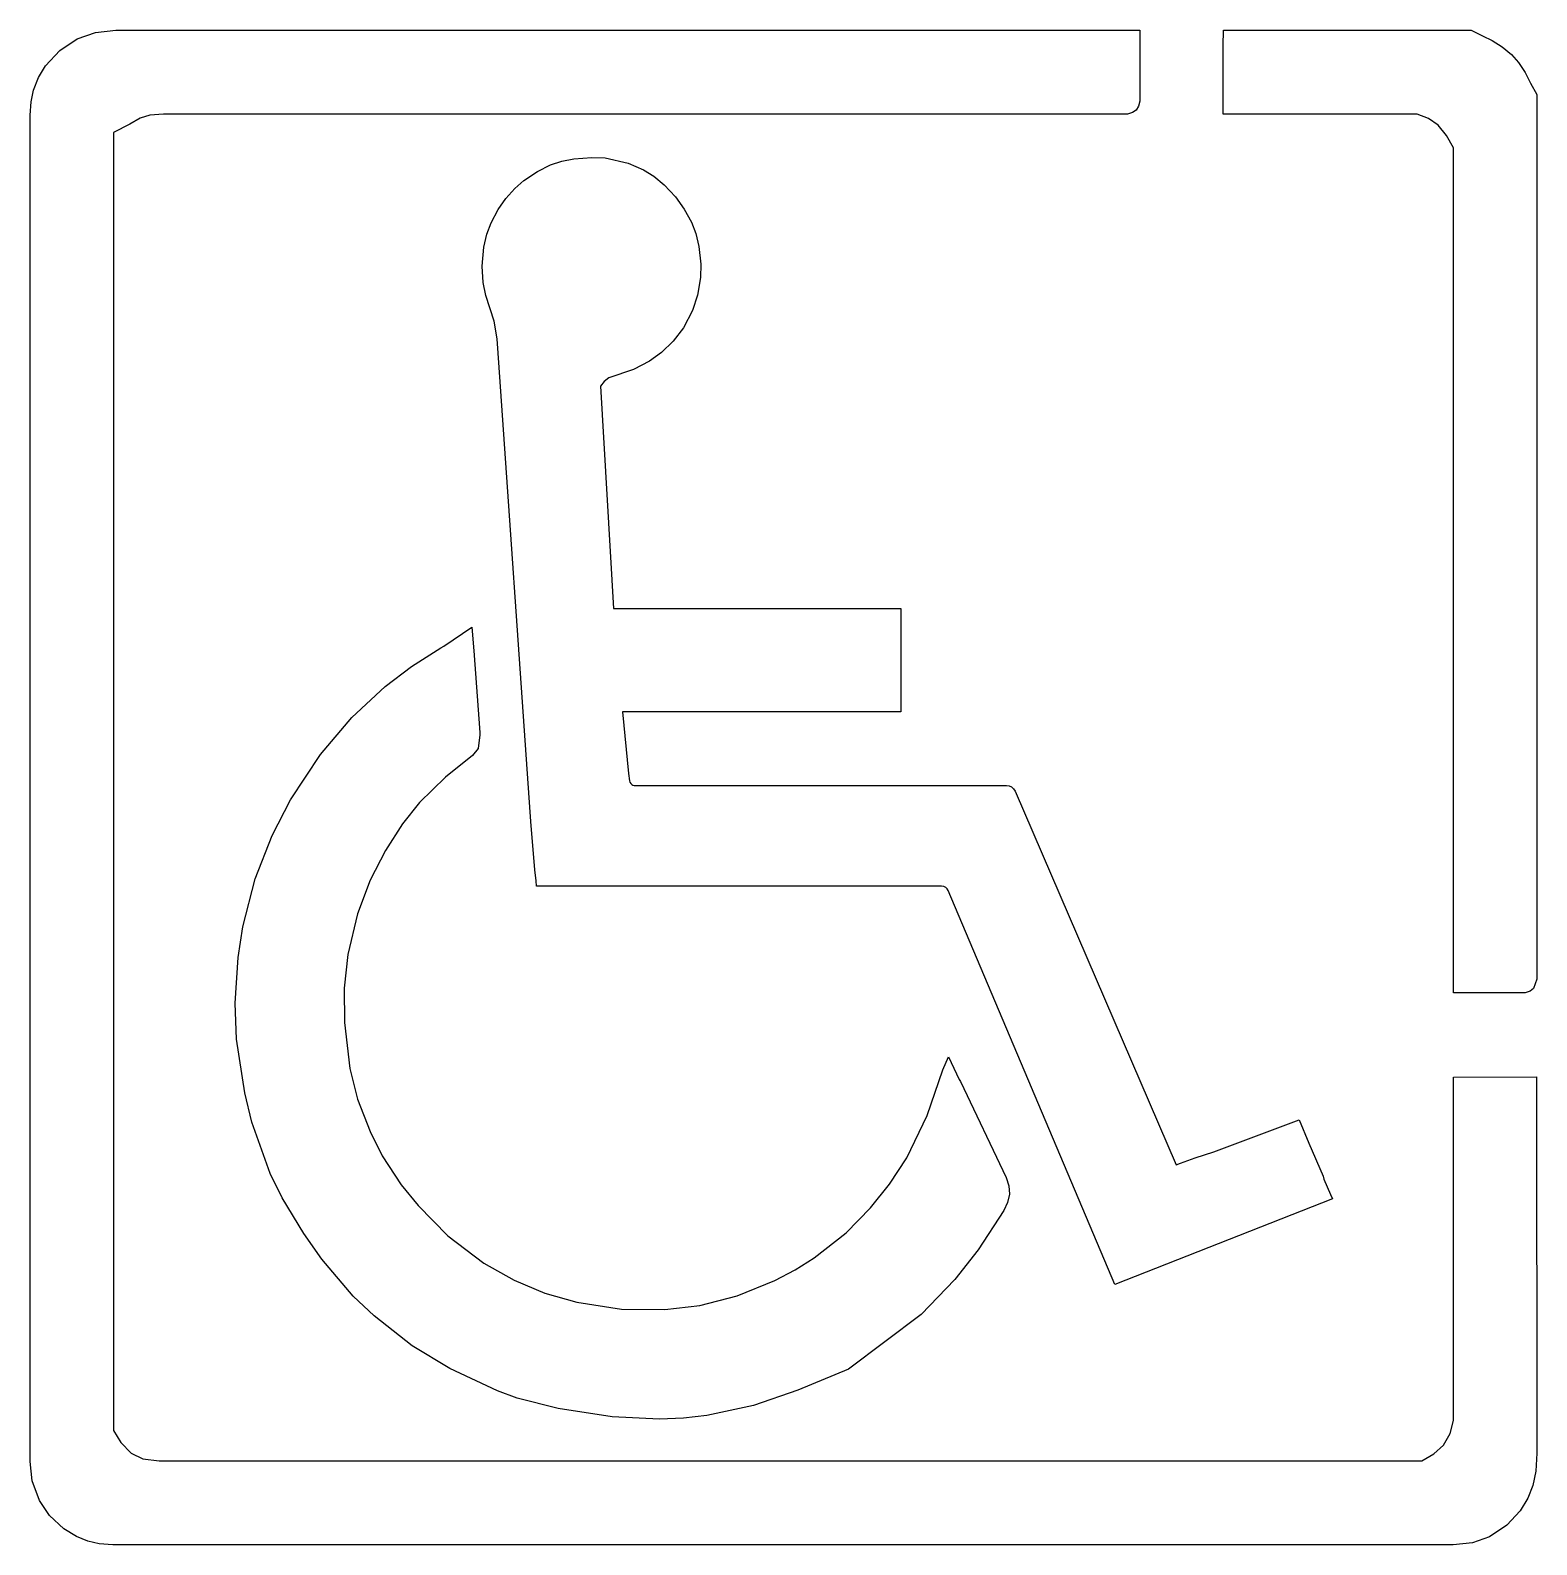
# Model space of a CAD drawing. Header units: inches. Extents: x 3 to 38.8, y 3 to 39.
import ezdxf

# ---------------------------------------------------------------- set-up
doc = ezdxf.new("R2010")
doc.units = ezdxf.units.IN
doc.header["$MEASUREMENT"] = 0
doc.layers.add('CUT', color=1, linetype='Continuous')

msp = doc.modelspace()

# ---------------------------------------------------------------- linework, layer by layer
at = {"layer": 'CUT'}
for points in [[(38.758, 4.746), (38.685, 4.403), (38.568, 4.108), (38.384, 3.802), (38.07, 3.465), (37.656, 3.188), (37.254, 3.046), (36.793, 3), (4.96, 3), (4.639, 3.019), (4.363, 3.081), (4.101, 3.192), (3.797, 3.38), (3.455, 3.692), (3.219, 4.047), (3.047, 4.514), (3, 4.974), (3, 36.95), (3.018, 37.272), (3.076, 37.55), (3.194, 37.847), (3.36, 38.122), (3.701, 38.486), (4.114, 38.764), (4.548, 38.913), (5.035, 38.969), (29.349, 38.969), (29.349, 37.286), (29.319, 37.164), (29.269, 37.071), (29.181, 37.015), (29.063, 36.979), (6.161, 36.979), (5.842, 36.951), (5.606, 36.883), (5.367, 36.739), (4.979, 36.538), (4.979, 5.709), (5.152, 5.424), (5.395, 5.174), (5.676, 5.038), (6.061, 4.99), (36.049, 4.99), (36.333, 5.156), (36.565, 5.368), (36.722, 5.639), (36.8, 5.947), (36.8, 14.108), (38.776, 14.112), (38.779, 5.172)], [(37.221, 38.969), (37.492, 38.834), (37.719, 38.73), (37.96, 38.576), (38.178, 38.392), (38.345, 38.207), (38.502, 37.97), (38.63, 37.714), (38.779, 37.447), (38.779, 16.429), (38.706, 16.208), (38.622, 16.148), (38.506, 16.108), (36.8, 16.108), (36.8, 36.179), (36.638, 36.47), (36.441, 36.716), (36.21, 36.871), (35.942, 36.979), (31.336, 36.979), (31.335, 38.596), (31.34, 38.969)], [(14.723, 35.4), (15.045, 35.611), (15.358, 35.77), (15.627, 35.863), (15.907, 35.919), (16.335, 35.947), (16.652, 35.936), (17.201, 35.811), (17.561, 35.653), (17.806, 35.506), (18.053, 35.3), (18.323, 35.014), (18.533, 34.724), (18.707, 34.412), (18.808, 34.145), (18.877, 33.832), (18.924, 33.413), (18.918, 33.097), (18.847, 32.681), (18.725, 32.311), (18.512, 31.898), (18.271, 31.587), (17.989, 31.315), (17.703, 31.109), (17.326, 30.91), (16.74, 30.716), (16.63, 30.625), (16.543, 30.517), (16.85, 25.237), (23.675, 25.237), (23.678, 22.781), (17.065, 22.779), (17.209, 21.314), (17.23, 21.146), (17.242, 21.111), (17.263, 21.081), (17.287, 21.059), (17.315, 21.042), (17.343, 21.033), (17.375, 21.029), (26.188, 21.029), (26.247, 21.021), (26.301, 20.998), (26.355, 20.953), (26.389, 20.899), (30.214, 12.021), (30.32, 12.062), (30.668, 12.188), (31.114, 12.333), (33.136, 13.095), (33.37, 12.536), (33.707, 11.753), (33.726, 11.685), (33.88, 11.319), (33.926, 11.214), (28.762, 9.177), (24.803, 18.538), (24.778, 18.581), (24.744, 18.612), (24.694, 18.636), (24.644, 18.644), (15.021, 18.644), (15.019, 18.766), (14.982, 19.028), (14.889, 20.174), (14.088, 31.644), (14.02, 32.059), (13.82, 32.668), (13.757, 32.979), (13.731, 33.363), (13.774, 33.819), (13.844, 34.127), (13.944, 34.394), (14.11, 34.711), (14.295, 34.974), (14.508, 35.215)], [(10.639, 22.644), (11.426, 23.381), (12.054, 23.857), (12.749, 24.304), (12.819, 24.344), (13.487, 24.795), (13.534, 24.23), (13.679, 22.287), (13.675, 22.234), (13.638, 21.908), (13.503, 21.743), (12.865, 21.228), (12.248, 20.625), (11.844, 20.12), (11.434, 19.487), (11.075, 18.782), (10.769, 17.982), (10.542, 17.018), (10.454, 16.221), (10.463, 15.399), (10.589, 14.312), (10.771, 13.582), (11.072, 12.818), (11.358, 12.24), (11.807, 11.547), (12.216, 11.053), (12.916, 10.336), (13.774, 9.683), (14.496, 9.283), (15.224, 8.976), (15.981, 8.762), (17.039, 8.596), (18.073, 8.584), (18.899, 8.678), (19.789, 8.91), (20.686, 9.277), (21.164, 9.527), (21.615, 9.815), (22.378, 10.41), (22.957, 11), (23.406, 11.56), (23.821, 12.189), (24.298, 13.196), (24.673, 14.278), (24.806, 14.585), (25.065, 14.049), (25.096, 13.999), (26.176, 11.719), (26.243, 11.525), (26.257, 11.325), (26.211, 11.126), (26.12, 10.937), (25.511, 10.005), (24.958, 9.297), (24.159, 8.468), (22.437, 7.173), (21.229, 6.671), (20.177, 6.303), (19.067, 6.071), (18.514, 6.005), (17.942, 5.979), (16.821, 6.039), (15.537, 6.236), (14.567, 6.483), (14.096, 6.656), (12.961, 7.183), (12.071, 7.725), (11.166, 8.436), (10.671, 8.906), (9.924, 9.78), (9.498, 10.395), (8.981, 11.239), (8.698, 11.819), (8.258, 13.037), (8.095, 13.729), (7.901, 15.009), (7.863, 15.866), (7.937, 16.947), (8.045, 17.674), (8.34, 18.814), (8.746, 19.845), (9.183, 20.692), (9.891, 21.77)]]:
    msp.add_lwpolyline(points, close=True, dxfattribs=at)

doc.saveas('drawing.dxf')
